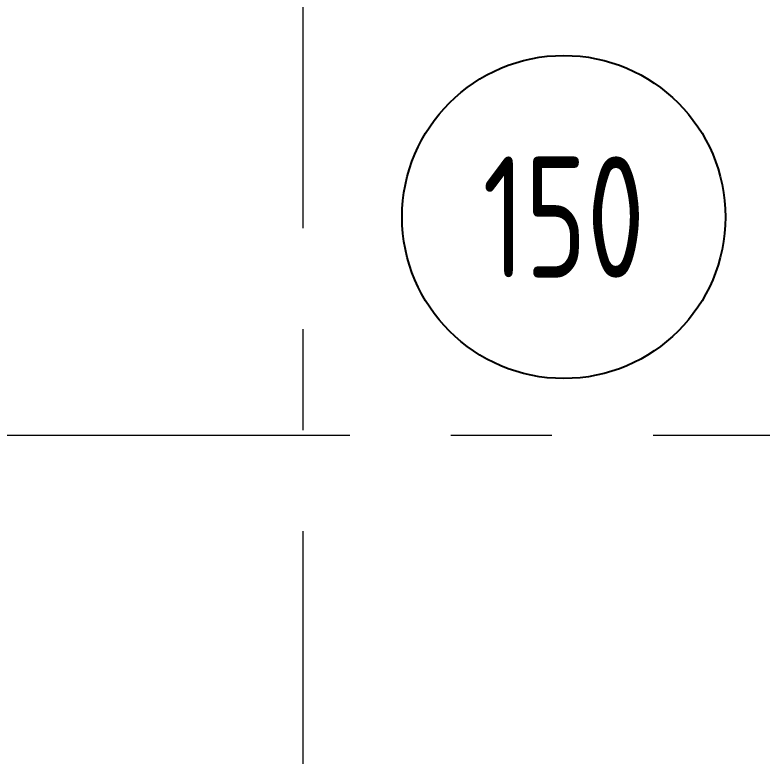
# Model space of a CAD drawing. Header units: millimetres. Extents: x -8689834 to 9419935, y -370377 to 166066.
# Drawn here: x -215946 to -214098, y 111806 to 113641 of the extents above; entities that cross this region are included whole.
import ezdxf
from ezdxf import colors
from ezdxf.entities.mleader import LeaderData, LeaderLine
from ezdxf.enums import TextEntityAlignment as Align
from ezdxf.math import Vec2, Vec3

# ---------------------------------------------------------------- set-up
doc = ezdxf.new("R2010")
doc.units = ezdxf.units.MM
doc.header["$MEASUREMENT"] = 0
doc.linetypes.add('CENTER', pattern=[2, 1.25, -0.25, 0.25, -0.25])
doc.layers.get('0').update_dxf_attribs({"color": 250, "lineweight": 9})
for name, color, linetype, lineweight in [('АР_Маркер экспликации', 239, 'Continuous', 13), ('АР_Номер помещения', 1, 'Continuous', 25), ('АР_Оси', 195, 'Continuous', 9), ('АР_Отметки', 250, 'Continuous', 15), ('АР_Помещения_площадь', 19, 'Continuous', 9)]:
    doc.layers.add(name, color=color, linetype=linetype, lineweight=lineweight)
doc.styles.add('ISOCPEUR', font='isocpeur.ttf', dxfattribs={"width": 0.7})
doc.styles.get("Standard").update_dxf_attribs({"font": 'isocpeur.ttf', "width": 0.7})

# ---------------------------------------------------------------- blocks, each defined once
blk = doc.blocks.new('*U47')
at = {"layer": 'АР_Номер помещения', "color": 7}
blk.add_circle((2659.2, -2365.9), 400, dxfattribs=at)
at = {"color": 7, "style": 'ISOCPEUR', "width": 0.7, "flags": 1}
blk.add_attdef('КАТЕГОРИЯ', (-499.2, -2092.2), '', height=250, dxfattribs=at)
at = {"layer": 'АР_Номер помещения', "color": 7, "style": 'ISOCPEUR', "width": 0.7}
blk.add_attdef('НОМЕР_ПОМЕЩЕНИЯ', text='', height=300, dxfattribs=at).set_placement((2659.2, -2365.9), align=Align.MIDDLE_CENTER)
at = {"layer": 'АР_Помещения_площадь', "color": 7, "lineweight": 30, "width": 0.7, "flags": 104}
blk.add_attdef('ИМЯ_ПОМЕЩЕНИЯ', text='', height=100, dxfattribs=at).set_placement((157.6, 1217.1), align=Align.MIDDLE_CENTER)
at = {"layer": 'АР_Помещения_площадь', "color": 7, "style": 'ISOCPEUR', "width": 0.7}
blk.add_attdef('ПЛОЩАДЬ_ПОМЕЩЕНИЯ', text='', height=200, dxfattribs=at).set_placement((226.4, -5481.8), align=Align.MIDDLE_RIGHT)
blk = doc.blocks.new('_DotSmall')
at = {"color": 0, "linetype": 'ByBlock', "const_width": 0.5}
blk.add_lwpolyline([(-0.0625, 0, 1), (0.0625, 0, 1)], format="xyb", close=True, dxfattribs=at)

msp = doc.modelspace()

# ---------------------------------------------------------------- linework, layer by layer
at = {"layer": 'АР_Оси', "color": 7, "linetype": 'CENTER', "ltscale": 1000}
for p, q in [((-215233.9, 134363.2), (-215233.9, 78630.8)), ((-224367.6, 112600.7), (-141189.2, 112600.7))]:
    msp.add_line(p, q, dxfattribs=at)

# ---------------------------------------------------------------- block references
at = {"layer": 'АР_Маркер экспликации', "color": 7}
ref = msp.add_blockref('*U47', (-217247.7, 115506.8), dxfattribs=at)
ref.add_attrib('НОМЕР_ПОМЕЩЕНИЯ', '150', dxfattribs={"layer": 'АР_Номер помещения', "color": 7, "height": 300, "style": 'ISOCPEUR', "width": 0.7}).set_placement((-214588.5, 113140.9), align=Align.MIDDLE_CENTER)

# ---------------------------------------------------------------- leaders
at = {"layer": 'АР_Отметки', "color": 7}
ml = msp.add_multileader_mtext('Standard', dxfattribs=at)
ml.set_content('{\\W0.8;-2,730}', color=7, style='ISOCPEUR')
ml.set_leader_properties(color=256, linetype='Continuous', lineweight=-1)
ml.set_arrow_properties(name='DOTSMALL')
ml.build(insert=Vec2(0, 0))
ml.multileader.update_dxf_attribs({"has_text_frame": 1, "text_left_attachment_type": 4, "text_right_attachment_type": 4, "dogleg_length": 100, "arrow_head_size": 180})
ctx = ml.context
ctx.base_point, ctx.char_height, ctx.arrow_head_size, ctx.landing_gap_size, ctx.plane_origin = Vec3(-314791.3, 121809, 0), 250, 180, 50, Vec3(-319449.8, 117956.7, 0)
ctx.left_attachment, ctx.right_attachment = 4, 4
notes = []
notes.append((ctx, [(0, (0, 0, 0), (0, 0), (1, 0), 1, [])]))
ctx.mtext.insert, ctx.mtext.width, ctx.mtext.defined_height, ctx.mtext.line_spacing_style, ctx.mtext.flow_direction = Vec3(-314741.3, 122142.4, 0), 769.989, 343.9, 2, 5
ml = msp.add_multileader_mtext('Standard', dxfattribs=at)
ml.set_content('{\\W0.8;-2,430}', color=7, style='ISOCPEUR')
ml.set_leader_properties(color=256, linetype='Continuous', lineweight=-1)
ml.set_arrow_properties(name='DOTSMALL')
ml.build(insert=Vec2(0, 0))
ml.multileader.update_dxf_attribs({"has_text_frame": 1, "text_left_attachment_type": 4, "text_right_attachment_type": 4, "dogleg_length": 100, "arrow_head_size": 180})
ctx = ml.context
ctx.base_point, ctx.char_height, ctx.arrow_head_size, ctx.landing_gap_size, ctx.plane_origin = Vec3(-301002.2, 120038.6), 250, 180, 50, Vec3(-299949.6, 118383.4)
ctx.left_attachment, ctx.right_attachment = 4, 4
notes.append((ctx, [(0, (0, 0, 0), (0, 0), (1, 0), 1, [])]))
ctx.mtext.insert, ctx.mtext.width, ctx.mtext.line_spacing_style, ctx.mtext.flow_direction = Vec3(-300952.2, 120371.9), 852.697, 2, 5
ml = msp.add_multileader_mtext('Standard', dxfattribs=at)
ml.set_content('{\\W0.8;-2,430}', color=7, style='ISOCPEUR')
ml.set_leader_properties(color=256, linetype='Continuous', lineweight=-1)
ml.set_arrow_properties(name='DOTSMALL')
ml.build(insert=Vec2(0, 0))
ml.multileader.update_dxf_attribs({"has_text_frame": 1, "text_left_attachment_type": 4, "text_right_attachment_type": 4, "dogleg_length": 100, "arrow_head_size": 180})
ctx = ml.context
ctx.base_point, ctx.char_height, ctx.arrow_head_size, ctx.landing_gap_size, ctx.plane_origin = Vec3(-336711.9, 117132.7), 250, 180, 50, Vec3(-335659.2, 115477.5)
ctx.left_attachment, ctx.right_attachment = 4, 4
notes.append((ctx, [(0, (0, 0, 0), (0, 0), (1, 0), 1, [])]))
ctx.mtext.insert, ctx.mtext.width, ctx.mtext.line_spacing_style, ctx.mtext.flow_direction = Vec3(-336661.9, 117466), 852.697, 2, 5
ml = msp.add_multileader_mtext('Standard', dxfattribs=at)
ml.set_content('{\\W0.8;-2,480}', color=7, style='ISOCPEUR')
ml.set_leader_properties(color=256, linetype='Continuous', lineweight=-1)
ml.set_arrow_properties(name='DOTSMALL')
ml.build(insert=Vec2(0, 0))
ml.multileader.update_dxf_attribs({"has_text_frame": 1, "text_left_attachment_type": 4, "text_right_attachment_type": 4, "dogleg_length": 100, "arrow_head_size": 180})
ctx = ml.context
ctx.base_point, ctx.char_height, ctx.arrow_head_size, ctx.landing_gap_size, ctx.plane_origin = Vec3(-302447.5, 114255.1), 250, 180, 50, Vec3(-301394.8, 112599.9)
ctx.left_attachment, ctx.right_attachment = 4, 4
notes.append((ctx, [(0, (0, 0, 0), (0, 0), (1, 0), 1, [])]))
ctx.mtext.insert, ctx.mtext.width, ctx.mtext.line_spacing_style, ctx.mtext.flow_direction = Vec3(-302397.5, 114588.4), 852.697, 2, 5
for ctx, leaders in notes:
    for number, flags, end, landing, length, lines in leaders:
        leader = LeaderData()
        leader.index, (leader.has_last_leader_line, leader.has_dogleg_vector, leader.attachment_direction) = number, flags
        leader.last_leader_point, leader.dogleg_vector, leader.dogleg_length = Vec3(end), Vec3(landing), length
        for number, points, colour, breaks in lines:
            line = LeaderLine()
            line.index, line.vertices, line.color, line.breaks = number, Vec3.list(points), colors.encode_raw_color(colour), breaks
            leader.lines.append(line)
        ctx.leaders.append(leader)

doc.saveas('drawing.dxf')
